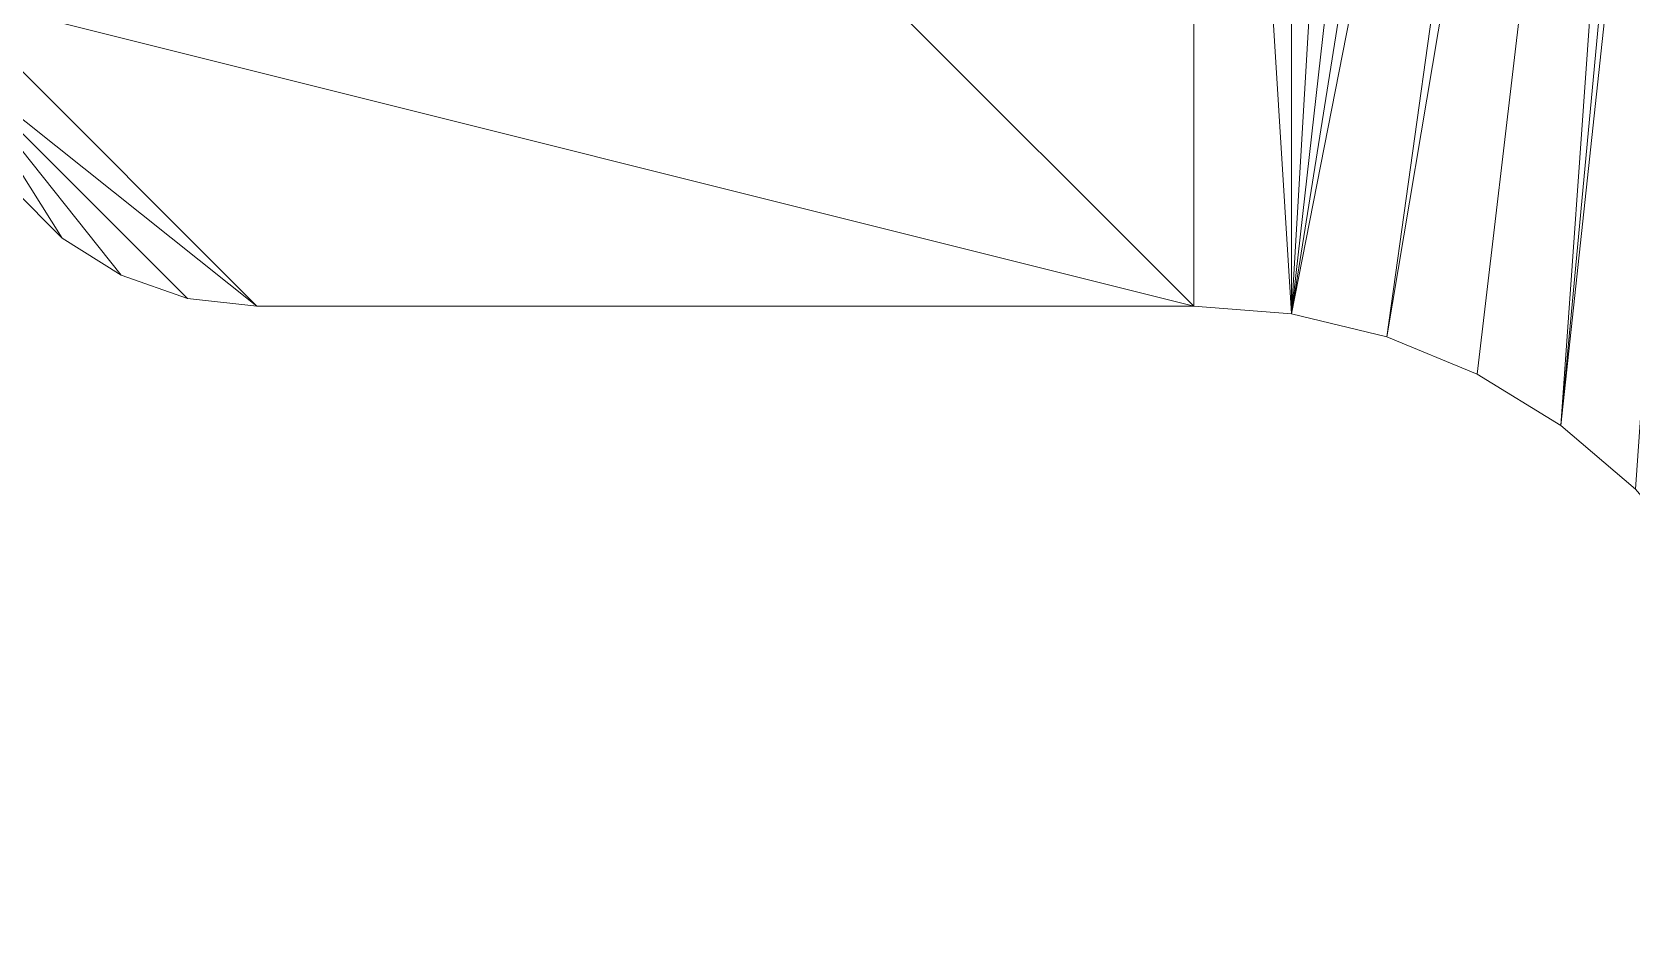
# Model space of a CAD drawing. Header units: millimetres. Extents: x 90978 to 295199, y -4084 to 97293.
# Drawn here: x 179970.6 to 180226.8, y 18290 to 18433.9 of the extents above; entities that cross this region are included whole.
import ezdxf

# ---------------------------------------------------------------- set-up
doc = ezdxf.new("R2010")
doc.units = ezdxf.units.MM
doc.header["$MEASUREMENT"] = 0
doc.layers.get('0').update_dxf_attribs({"linetype": 'CONTINUOUS'})
doc.layers.add('G-IMPT', color=8, linetype='CONTINUOUS', lineweight=9)

# ---------------------------------------------------------------- blocks, each defined once
blk = doc.blocks.new('Synergy Type 3 - Desk Type 3_dwg_Family - 694305-310617-_3D_-V212-Level 0')
at = {"layer": 'G-IMPT'}
for p, q in [((-473.37, 146.29), (-476.06, 146.29)), ((-460.41, 145.06), (-476.06, 146.29)), ((-26.06, 146.29), (-460.41, 145.06)), ((-26.06, 146.29), (-445.15, 141.39)), ((-26.06, 146.29), (-201.83, 146.29)), ((-41.7, 145.06), (-26.06, 146.29)), ((-460.41, 145.06), (-445.15, 141.39)), ((-41.7, 145.06), (-445.15, 141.39)), ((-56.96, 141.39), (-41.7, 145.06)), ((-445.15, 141.39), (-430.66, 135.39)), ((-106.96, 105.07), (-445.15, 141.39)), ((-96.77, 117), (-445.15, 141.39)), ((-84.83, 127.19), (-445.15, 141.39)), ((-71.46, 135.39), (-445.15, 141.39)), ((-56.96, 141.39), (-445.15, 141.39)), ((-71.46, 135.39), (-56.96, 141.39)), ((-430.66, 135.39), (-417.28, 127.19)), ((-106.96, 105.07), (-430.66, 135.39)), ((-84.83, 127.19), (-71.46, 135.39)), ((-417.28, 127.19), (-405.35, 117)), ((-121.16, 77.19), (-417.28, 127.19)), ((-115.16, 91.69), (-417.28, 127.19)), ((-106.96, 105.07), (-417.28, 127.19)), ((-96.77, 117), (-84.83, 127.19)), ((-405.35, 117), (-395.15, 105.07)), ((-124.82, 61.93), (-405.35, 117)), ((-121.16, 77.19), (-405.35, 117)), ((-106.96, 105.07), (-96.77, 117)), ((-395.15, 105.07), (-386.96, 91.69)), ((-124.82, 61.93), (-395.15, 105.07)), ((-115.16, 91.69), (-106.96, 105.07)), ((-386.96, 91.69), (-380.95, 77.19)), ((-124.82, 61.93), (-386.96, 91.69)), ((-121.16, 77.19), (-115.16, 91.69)), ((-380.95, 77.19), (-377.29, 61.93)), ((-124.82, 61.93), (-380.95, 77.19)), ((-124.82, 61.93), (-121.16, 77.19)), ((-377.29, 61.93), (-376.06, 46.29)), ((-124.82, 61.93), (-377.29, 61.93)), ((-124.82, 61.93), (-376.06, 46.29)), ((-126.06, 46.29), (-124.82, 61.93)), ((-376.06, -103.71), (-376.06, 46.29)), ((-328.06, -145.71), (-376.06, 46.29)), ((-126.06, 46.29), (-376.06, 46.29)), ((-318.06, -145.71), (-126.06, 46.29)), ((-174.06, -145.71), (-126.06, 46.29)), ((-126.06, -103.71), (-126.06, 46.29)), ((-376.06, -103.71), (-374.8, -114.84)), ((-376.06, -103.71), (-365.15, -134.89)), ((-376.06, -103.71), (-357.23, -142.8)), ((-376.06, -103.71), (-349.67, -145.71)), ((-376.06, -103.71), (-342.56, -145.71)), ((-376.06, -103.71), (-334.06, -145.71)), ((-168.06, -145.71), (-126.06, -103.71)), ((-159.55, -145.71), (-126.06, -103.71)), ((-127.31, -114.84), (-126.06, -103.71)), ((-374.8, -114.84), (-371.1, -125.41)), ((-374.8, -114.84), (-365.15, -134.89)), ((-158.18, -145.71), (-127.31, -114.84)), ((-131.01, -125.41), (-127.31, -114.84)), ((-371.1, -125.41), (-365.15, -134.89)), ((-156.47, -145.71), (-131.01, -125.41)), ((-136.96, -134.89), (-131.01, -125.41)), ((-365.15, -134.89), (-357.23, -142.8)), ((-154.19, -145.71), (-136.96, -134.89)), ((-144.88, -142.8), (-136.96, -134.89)), ((-357.23, -142.8), (-352.6, -145.71)), ((-150.92, -145.71), (-144.88, -142.8)), ((-149.51, -145.71), (-144.88, -142.8))]:
    blk.add_line(p, q, dxfattribs=at)

msp = doc.modelspace()

# ---------------------------------------------------------------- block references
at = {"rotation": 270.0000000000001}
msp.add_blockref('Synergy Type 3 - Desk Type 3_dwg_Family - 694305-310617-_3D_-V212-Level 0', (180110.34, 18263.95), dxfattribs=at)
msp.add_blockref('Synergy Type 3 - Desk Type 3_dwg_Family - 694305-310617-_3D_-V212-Level 0', (180110.34, 18263.95), dxfattribs=at)

doc.saveas('drawing.dxf')
